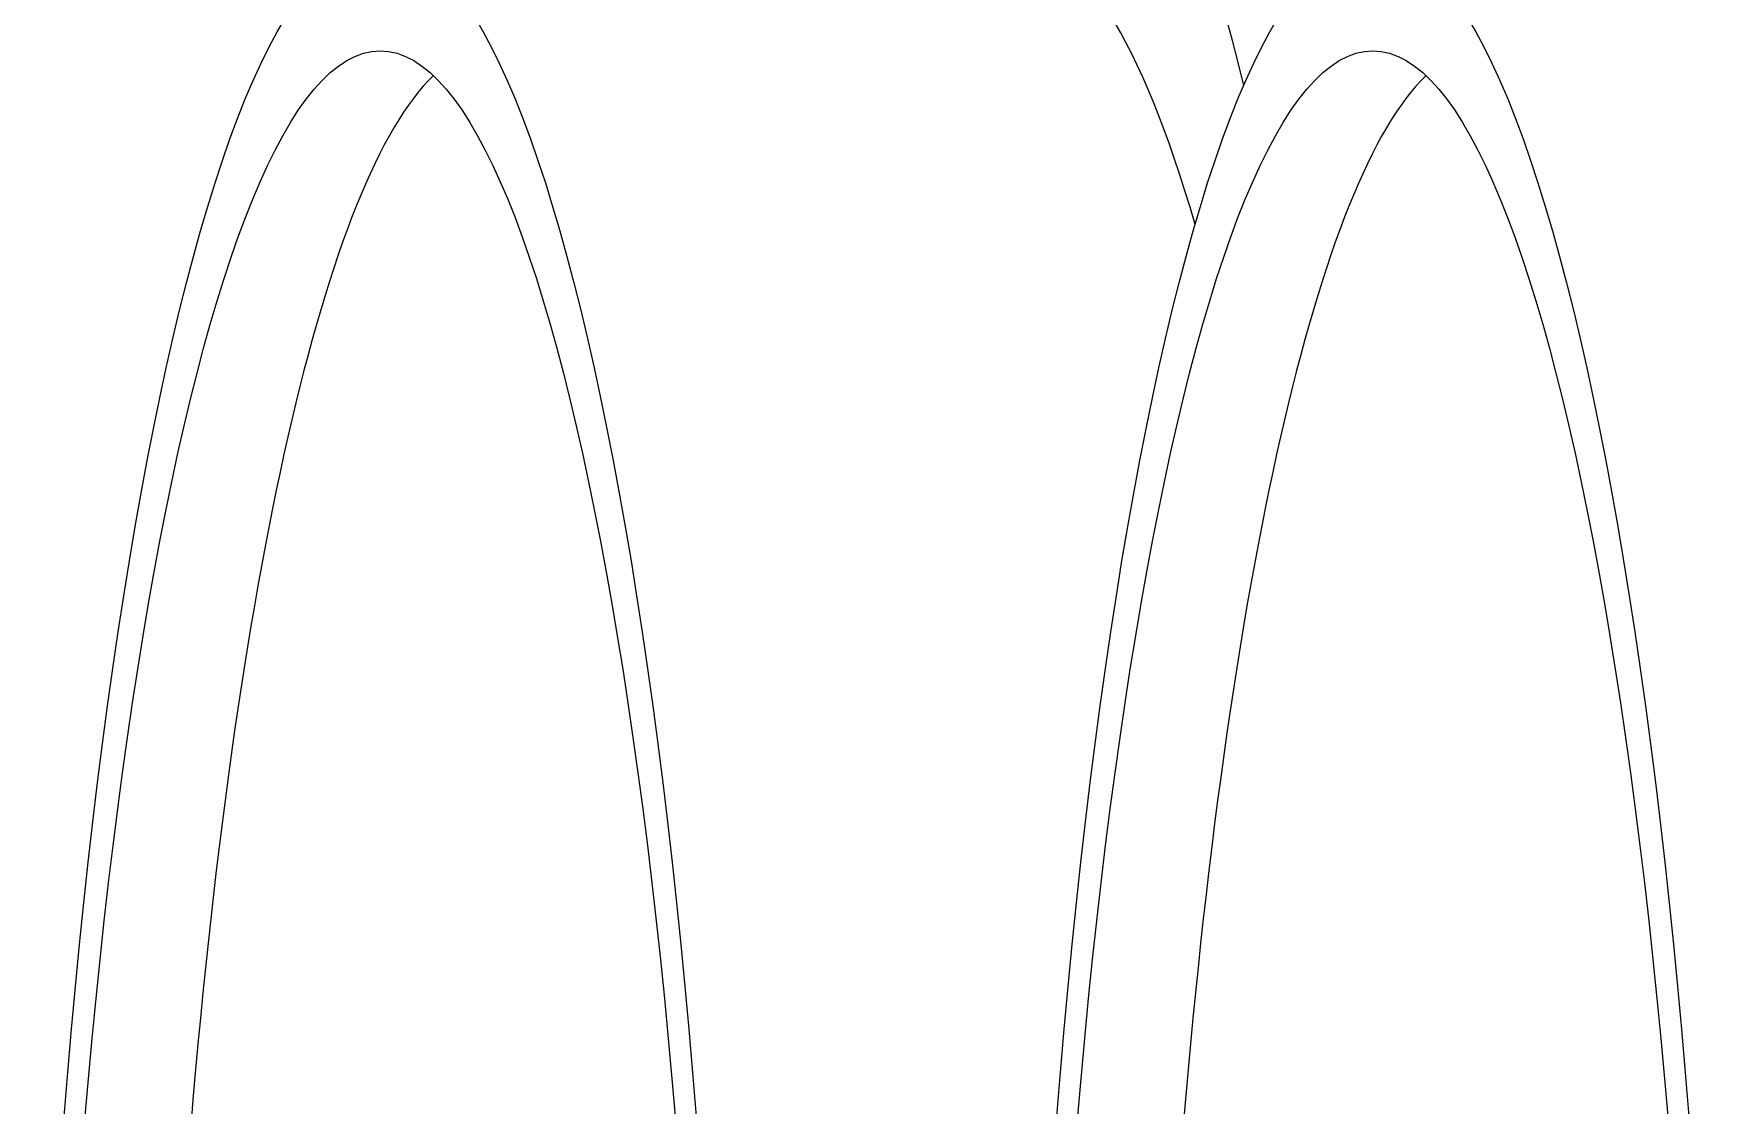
# Model space of a CAD drawing. Header units: inches. Extents: x 14 to 368, y 5 to 236.
# Drawn here: x 173.207 to 175.16, y 102.098 to 103.339 of the extents above; entities that cross this region are included whole.
import ezdxf

# ---------------------------------------------------------------- set-up
doc = ezdxf.new("R2010")
doc.units = ezdxf.units.IN
doc.header["$LTSCALE"] = 11
doc.header["$MEASUREMENT"] = 0
doc.layers.add('Visible (ANSI)', color=7, linetype='Continuous', lineweight=50)

msp = doc.modelspace()

# ---------------------------------------------------------------- linework, layer by layer
at = {"layer": 'Visible (ANSI)', "linetype": 'Continuous', "lineweight": 18}
for centre, major_axis, start_param, end_param in [((174.346704, 101.132975), (0, 2.625), 5.66979939, 6.77611057), ((174.346704, 101.132975), (0, 2.3125), 5.74480052, 6.28318531), ((173.731199, 101.132975), (0, 2.186419), 0.16283541, 2.11561687), ((174.881606, 101.132975), (0, 2.186419), 0.16283541, 2.11561687)]:
    msp.add_ellipse(centre, major_axis=major_axis, ratio=0.17364818, start_param=start_param, end_param=end_param, dxfattribs=at)
for centre, major_axis in [((173.608098, 101.132975), (0, 2.3125)), ((174.758505, 101.132975), (0, 2.3125)), ((173.608098, 101.132975), (0, 2.186419)), ((174.758505, 101.132975), (0, 2.186419))]:
    msp.add_ellipse(centre, major_axis=major_axis, ratio=0.17364818, dxfattribs=at)

doc.saveas('drawing.dxf')
